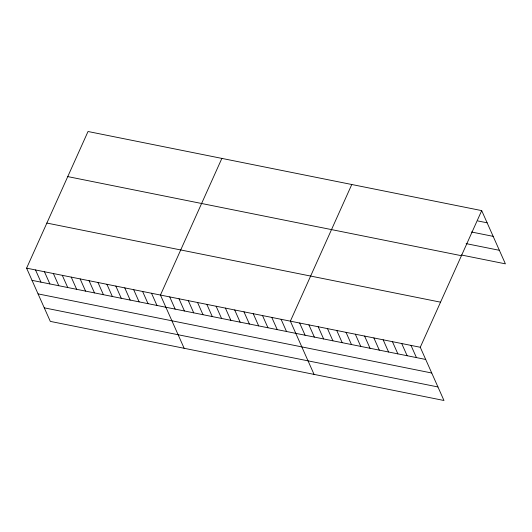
<?xml version="1.0" encoding="UTF-8"?>
<svg xmlns="http://www.w3.org/2000/svg" width="532" height="532" viewBox="0 0 532 532"><rect width="100%" height="100%" fill="white"/><g stroke="black" fill="none" stroke-linecap="round" stroke-linejoin="round"><path stroke-width="0.8" d="M481.699 210.612L420.273 347.263L443.974 400.496L50.301 321.388L26.6 268.155L88.026 131.504L481.699 210.612L505.4 263.845L461.324 254.988M221.871 158.396L160.451 295.054L184.152 348.287M351.785 184.504L290.366 321.162L314.066 374.388M477.849 220.946L487.132 222.808M471.505 231.999L493.157 236.354M466.118 243.623L499.368 250.306M67.75 176.597L461.43 255.706M46.869 223.061L440.549 302.169M26.6 268.155L420.273 347.263M32.033 280.351L425.706 359.459M38.058 293.89L431.738 373.005M44.269 307.842L437.949 386.957M410.997 345.401L416.43 357.597M401.72 343.539L407.146 355.735M392.436 341.67L397.87 353.866M383.16 339.808L388.586 352.004M373.876 337.94L379.309 350.136M364.6 336.078L370.033 348.274M355.323 334.209L360.749 346.405M346.039 332.347L351.472 344.543M336.763 330.485L342.189 342.681M327.479 328.616L332.912 340.812M318.203 326.754L323.629 338.951M308.919 324.886L314.352 337.082M299.642 323.024L305.075 335.22M281.082 319.293L286.515 331.489M271.805 317.431L277.232 329.627M262.522 315.562L267.955 327.759M253.245 313.7L258.678 325.897M243.969 311.832L249.395 324.028M234.685 309.97L240.118 322.166M225.408 308.108L230.835 320.304M216.125 306.239L221.558 318.435M206.848 304.377L212.275 316.573M197.565 302.509L202.998 314.705M188.288 300.647L193.721 312.843M179.011 298.785L184.438 310.981M169.728 296.916L175.161 309.112M151.527 293.258L156.96 305.454M142.603 291.463L148.036 303.659M133.678 289.674L139.111 301.87M124.754 287.878L130.187 300.075M115.836 286.083L121.263 298.279M106.912 284.294L112.338 296.49M97.988 282.499L103.414 294.695M89.063 280.703L94.496 292.899M80.139 278.914L85.572 291.11M71.215 277.119L76.648 289.315M62.291 275.323L67.724 287.519M53.373 273.534L58.799 285.731M44.449 271.739L49.875 283.935M35.524 269.95L40.951 282.14"/></g></svg>
